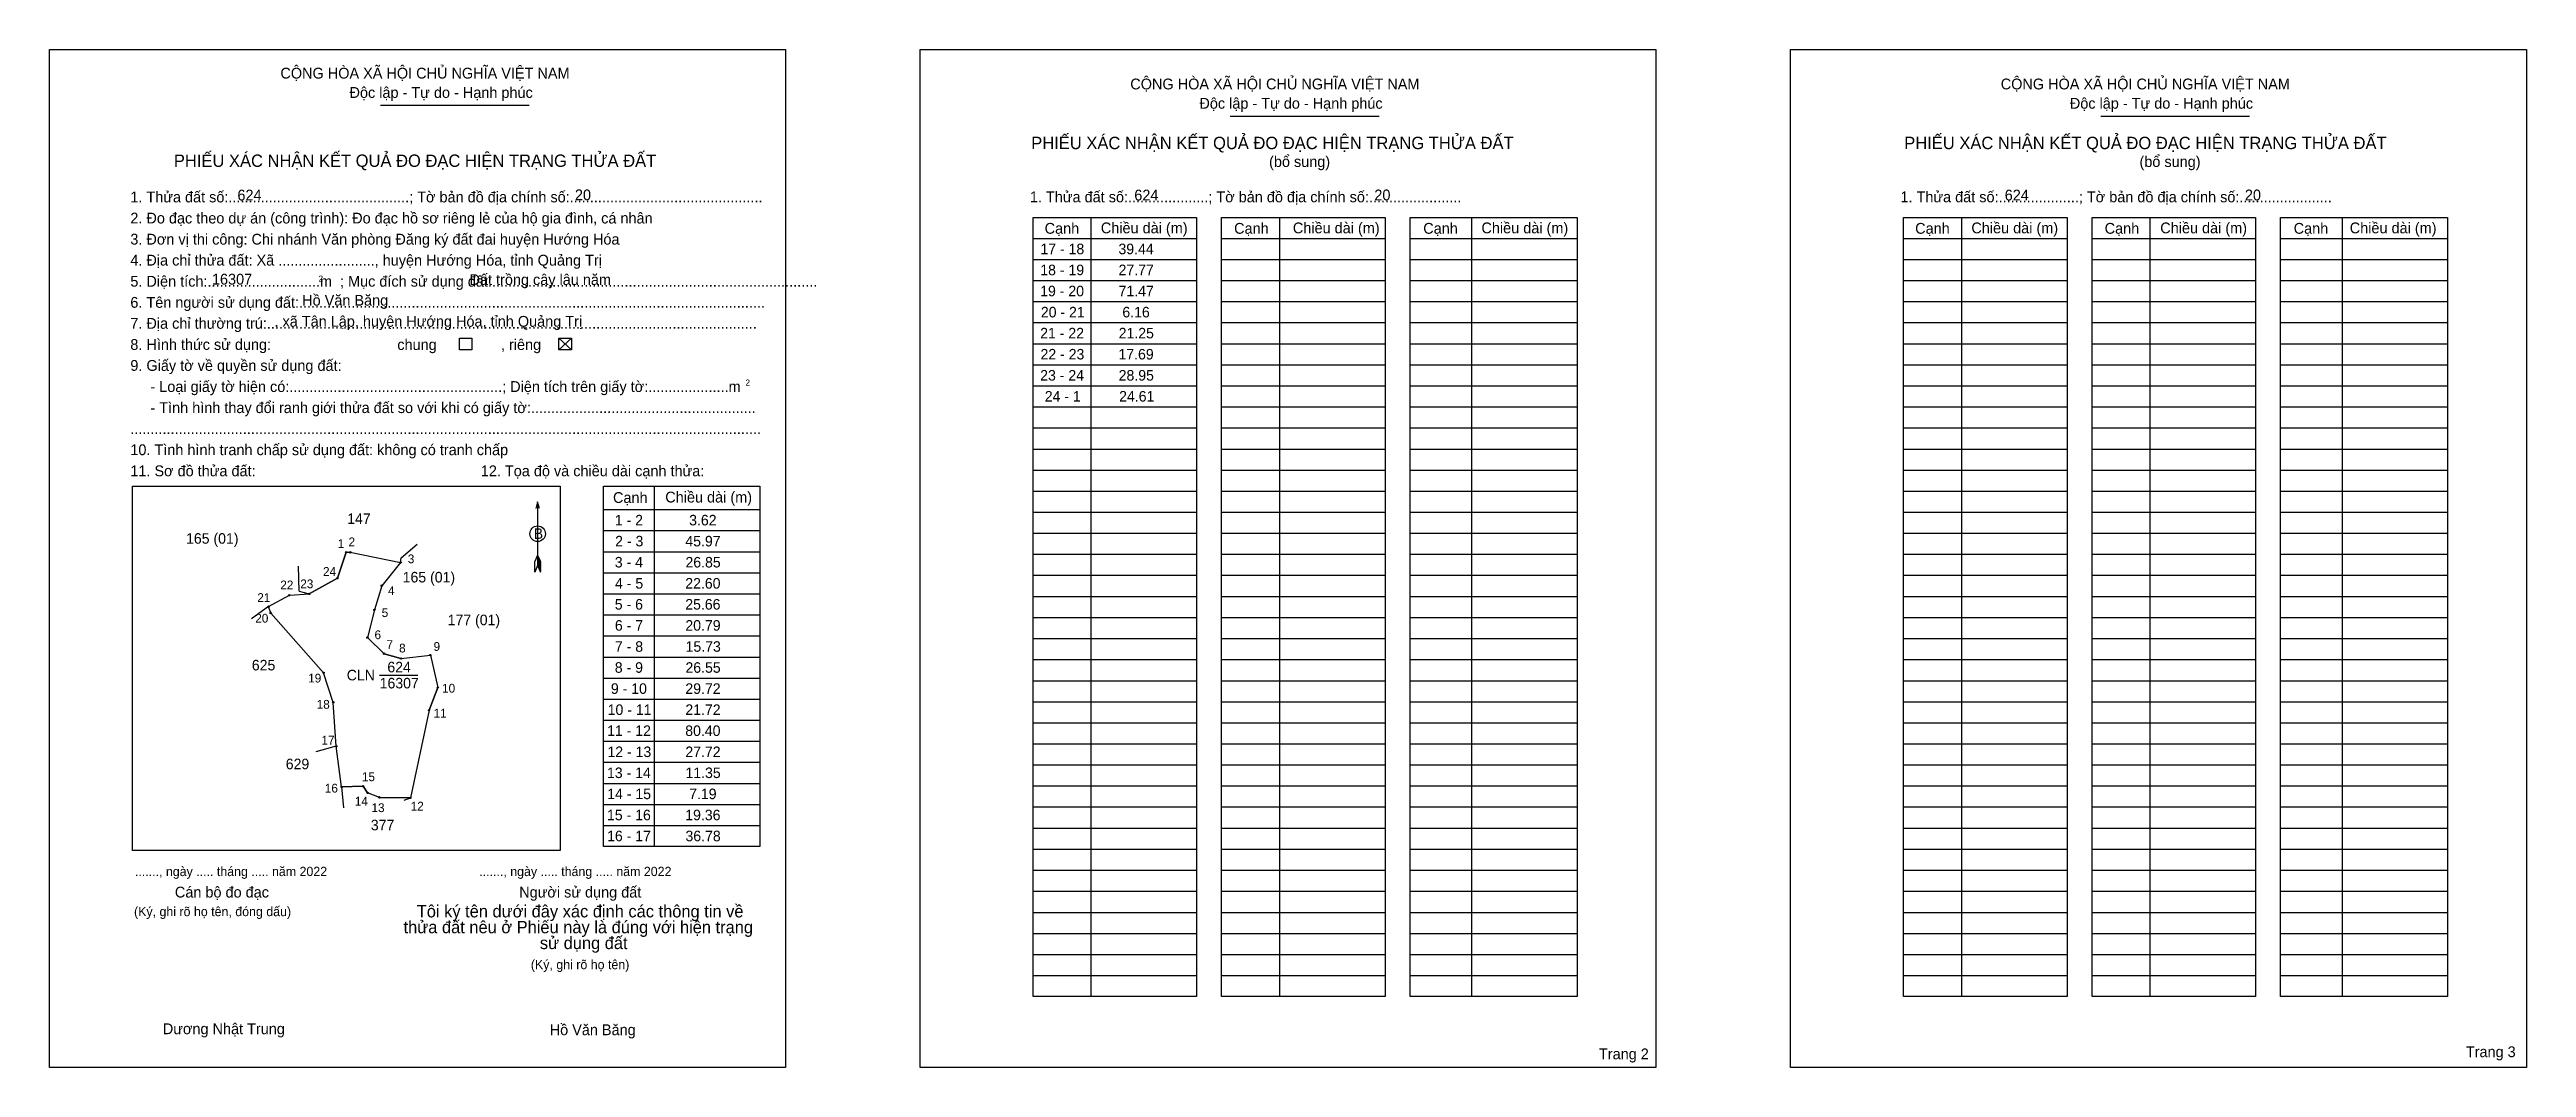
# Model space of a CAD drawing. Extents: x 545608 to 547827, y 1834501 to 1835413.
import ezdxf

# ---------------------------------------------------------------- set-up
doc = ezdxf.new("R2010")
doc.units = 0
for name, color, linetype in [('Level 1', 7, 'Continuous'), ('Level 10', 7, 'Continuous'), ('Level 11', 7, 'Continuous'), ('Level 13', 7, 'Continuous'), ('Level 2', 7, 'Continuous'), ('Level 25', 7, 'Continuous'), ('Level 27', 7, 'Continuous'), ('Level 36', 7, 'Continuous'), ('Level 48', 7, 'Continuous'), ('Level 50', 7, 'Continuous'), ('Level 52', 7, 'Continuous'), ('Level 55', 7, 'Continuous'), ('Level 6', 7, 'Continuous'), ('Level 9', 7, 'Continuous')]:
    doc.layers.add(name, color=color, linetype=linetype)

msp = doc.modelspace()

# ---------------------------------------------------------------- linework, layer by layer
at = {"layer": 'Level 1'}
for p, q in [((545608.2, 1835412.6), (545608.2, 1835412.6)), ((546387.9, 1835412.6), (546387.9, 1835412.6)), ((545904.6, 1835362.7), (546037.9, 1835362.7)), ((546665.7, 1835353), (546799, 1835353)), ((547445.4, 1835353), (547578.7, 1835353)), ((546489.1, 1835243.5), (546635.6, 1835243.5)), ((546540.9, 1835262.3), (546540.9, 1834564.4)), ((546657.9, 1835243.5), (546804.4, 1835243.5)), ((546709.8, 1835262.3), (546709.8, 1834564.4)), ((546826.8, 1835243.5), (546976.5, 1835243.5)), ((546881.8, 1835262.3), (546881.8, 1834564.4)), ((547268.7, 1835243.5), (547415.2, 1835243.5)), ((547320.6, 1835262.3), (547320.6, 1834564.4)), ((547437.6, 1835243.5), (547584.1, 1835243.5)), ((547489.5, 1835262.3), (547489.5, 1834564.4)), ((547606.5, 1835243.5), (547756.1, 1835243.5)), ((547661.5, 1835262.3), (547661.5, 1834564.4)), ((546489.1, 1835224.6), (546635.6, 1835224.6)), ((546657.9, 1835224.6), (546804.4, 1835224.6)), ((546826.8, 1835224.6), (546976.5, 1835224.6)), ((547268.7, 1835224.6), (547415.2, 1835224.6)), ((547437.6, 1835224.6), (547584.1, 1835224.6)), ((547606.5, 1835224.6), (547756.1, 1835224.6)), ((546489.1, 1835205.7), (546635.6, 1835205.7)), ((546657.9, 1835205.7), (546804.4, 1835205.7)), ((546826.8, 1835205.7), (546976.5, 1835205.7)), ((547268.7, 1835205.7), (547415.2, 1835205.7)), ((547437.6, 1835205.7), (547584.1, 1835205.7)), ((547606.5, 1835205.7), (547756.1, 1835205.7)), ((546489.1, 1835186.9), (546635.6, 1835186.9)), ((546657.9, 1835186.9), (546804.4, 1835186.9)), ((546826.8, 1835186.9), (546976.5, 1835186.9)), ((547268.7, 1835186.9), (547415.2, 1835186.9)), ((547437.6, 1835186.9), (547584.1, 1835186.9)), ((547606.5, 1835186.9), (547756.1, 1835186.9)), ((546064.4, 1835154), (546075.7, 1835143.5)), ((546064.4, 1835143.5), (546075.7, 1835154)), ((546489.1, 1835168), (546635.6, 1835168)), ((546657.9, 1835168), (546804.4, 1835168)), ((546826.8, 1835168), (546976.5, 1835168)), ((547268.7, 1835168), (547415.2, 1835168)), ((547437.6, 1835168), (547584.1, 1835168)), ((547606.5, 1835168), (547756.1, 1835168)), ((546489.1, 1835149.1), (546635.6, 1835149.1)), ((546657.9, 1835149.1), (546804.4, 1835149.1)), ((546826.8, 1835149.1), (546976.5, 1835149.1)), ((547268.7, 1835149.1), (547415.2, 1835149.1)), ((547437.6, 1835149.1), (547584.1, 1835149.1)), ((547606.5, 1835149.1), (547756.1, 1835149.1)), ((546489.1, 1835130.3), (546635.6, 1835130.3)), ((546489.1, 1835111.4), (546635.6, 1835111.4)), ((546657.9, 1835130.3), (546804.4, 1835130.3)), ((546657.9, 1835111.4), (546804.4, 1835111.4)), ((546826.8, 1835130.3), (546976.5, 1835130.3)), ((546826.8, 1835111.4), (546976.5, 1835111.4)), ((547268.7, 1835130.3), (547415.2, 1835130.3)), ((547268.7, 1835111.4), (547415.2, 1835111.4)), ((547437.6, 1835130.3), (547584.1, 1835130.3)), ((547437.6, 1835111.4), (547584.1, 1835111.4)), ((547606.5, 1835130.3), (547756.1, 1835130.3)), ((547606.5, 1835111.4), (547756.1, 1835111.4)), ((546489.1, 1835092.6), (546635.6, 1835092.6)), ((546657.9, 1835092.6), (546804.4, 1835092.6)), ((546826.8, 1835092.6), (546976.5, 1835092.6)), ((547268.7, 1835092.6), (547415.2, 1835092.6)), ((547437.6, 1835092.6), (547584.1, 1835092.6)), ((547606.5, 1835092.6), (547756.1, 1835092.6)), ((546489.1, 1835073.7), (546635.6, 1835073.7)), ((546657.9, 1835073.7), (546804.4, 1835073.7)), ((546826.8, 1835073.7), (546976.5, 1835073.7)), ((547268.7, 1835073.7), (547415.2, 1835073.7)), ((547437.6, 1835073.7), (547584.1, 1835073.7)), ((547606.5, 1835073.7), (547756.1, 1835073.7)), ((546489.1, 1835054.8), (546635.6, 1835054.8)), ((546657.9, 1835054.8), (546804.4, 1835054.8)), ((546826.8, 1835054.8), (546976.5, 1835054.8)), ((547268.7, 1835054.8), (547415.2, 1835054.8)), ((547437.6, 1835054.8), (547584.1, 1835054.8)), ((547606.5, 1835054.8), (547756.1, 1835054.8)), ((545682.5, 1835021.5), (545682.5, 1835021.5)), ((546149.7, 1835021.6), (546149.7, 1834698.8)), ((546489.1, 1835036), (546635.6, 1835036)), ((546657.9, 1835036), (546804.4, 1835036)), ((546826.8, 1835036), (546976.5, 1835036)), ((547268.7, 1835036), (547415.2, 1835036)), ((547437.6, 1835036), (547584.1, 1835036)), ((547606.5, 1835036), (547756.1, 1835036)), ((546045.4, 1835007.4), (546045.4, 1834950.4)), ((546104.4, 1835000.6), (546244.3, 1835000.6)), ((546489.1, 1835017.1), (546635.6, 1835017.1)), ((546489.1, 1834998.2), (546635.6, 1834998.2)), ((546657.9, 1835017.1), (546804.4, 1835017.1)), ((546657.9, 1834998.2), (546804.4, 1834998.2)), ((546826.8, 1835017.1), (546976.5, 1835017.1)), ((546826.8, 1834998.2), (546976.5, 1834998.2)), ((547268.7, 1835017.1), (547415.2, 1835017.1)), ((547268.7, 1834998.2), (547415.2, 1834998.2)), ((547437.6, 1835017.1), (547584.1, 1835017.1)), ((547437.6, 1834998.2), (547584.1, 1834998.2)), ((547606.5, 1835017.1), (547756.1, 1835017.1)), ((547606.5, 1834998.2), (547756.1, 1834998.2)), ((546104.4, 1834981.7), (546244.3, 1834981.7)), ((546489.1, 1834979.4), (546635.6, 1834979.4)), ((546657.9, 1834979.4), (546804.4, 1834979.4)), ((546826.8, 1834979.4), (546976.5, 1834979.4)), ((547268.7, 1834979.4), (547415.2, 1834979.4)), ((547437.6, 1834979.4), (547584.1, 1834979.4)), ((547606.5, 1834979.4), (547756.1, 1834979.4)), ((546042.9, 1834944.6), (546043, 1834954)), ((546045.4, 1834959.8), (546043, 1834954)), ((546045.4, 1834959.8), (546047.9, 1834954)), ((546045.4, 1834959), (546047.9, 1834953.1)), ((546045.4, 1834958.2), (546047.9, 1834952.3)), ((546045.4, 1834957.3), (546047.9, 1834951.5)), ((546045.4, 1834956.5), (546047.9, 1834950.6)), ((546045.4, 1834955.7), (546047.9, 1834949.8)), ((546045.4, 1834954.9), (546047.9, 1834948.9)), ((546045.4, 1834954), (546047.9, 1834948.1)), ((546047.9, 1834944.6), (546047.9, 1834954)), ((546104.4, 1834962.8), (546244.3, 1834962.8)), ((546489.1, 1834960.5), (546635.6, 1834960.5)), ((546657.9, 1834960.5), (546804.4, 1834960.5)), ((546826.8, 1834960.5), (546976.5, 1834960.5)), ((547268.7, 1834960.5), (547415.2, 1834960.5)), ((547437.6, 1834960.5), (547584.1, 1834960.5)), ((547606.5, 1834960.5), (547756.1, 1834960.5)), ((546045.4, 1834950.4), (546042.9, 1834944.6)), ((546045.4, 1834953.2), (546047.9, 1834947.2)), ((546045.4, 1834952.4), (546047.9, 1834946.4)), ((546045.4, 1834951.6), (546047.9, 1834945.6)), ((546045.4, 1834950.4), (546047.9, 1834944.6)), ((546104.4, 1834944), (546244.3, 1834944)), ((546489.1, 1834941.7), (546635.6, 1834941.7)), ((546657.9, 1834941.7), (546804.4, 1834941.7)), ((546826.8, 1834941.7), (546976.5, 1834941.7)), ((547268.7, 1834941.7), (547415.2, 1834941.7)), ((547437.6, 1834941.7), (547584.1, 1834941.7)), ((547606.5, 1834941.7), (547756.1, 1834941.7)), ((546104.4, 1834925.1), (546244.3, 1834925.1)), ((546489.1, 1834922.8), (546635.6, 1834922.8)), ((546657.9, 1834922.8), (546804.4, 1834922.8)), ((546826.8, 1834922.8), (546976.5, 1834922.8)), ((547268.7, 1834922.8), (547415.2, 1834922.8)), ((547437.6, 1834922.8), (547584.1, 1834922.8)), ((547606.5, 1834922.8), (547756.1, 1834922.8)), ((546104.4, 1834906.2), (546244.3, 1834906.2)), ((546104.4, 1834887.4), (546244.3, 1834887.4)), ((546489.1, 1834903.9), (546635.6, 1834903.9)), ((546657.9, 1834903.9), (546804.4, 1834903.9)), ((546826.8, 1834903.9), (546976.5, 1834903.9)), ((547268.7, 1834903.9), (547415.2, 1834903.9)), ((547437.6, 1834903.9), (547584.1, 1834903.9)), ((547606.5, 1834903.9), (547756.1, 1834903.9)), ((546104.4, 1834868.5), (546244.3, 1834868.5)), ((546489.1, 1834885.1), (546635.6, 1834885.1)), ((546489.1, 1834866.2), (546635.6, 1834866.2)), ((546657.9, 1834885.1), (546804.4, 1834885.1)), ((546657.9, 1834866.2), (546804.4, 1834866.2)), ((546826.8, 1834885.1), (546976.5, 1834885.1)), ((546826.8, 1834866.2), (546976.5, 1834866.2)), ((547268.7, 1834885.1), (547415.2, 1834885.1)), ((547268.7, 1834866.2), (547415.2, 1834866.2)), ((547437.6, 1834885.1), (547584.1, 1834885.1)), ((547437.6, 1834866.2), (547584.1, 1834866.2)), ((547606.5, 1834885.1), (547756.1, 1834885.1)), ((547606.5, 1834866.2), (547756.1, 1834866.2)), ((546104.4, 1834849.7), (546244.3, 1834849.7)), ((546489.1, 1834847.3), (546635.6, 1834847.3)), ((546657.9, 1834847.3), (546804.4, 1834847.3)), ((546826.8, 1834847.3), (546976.5, 1834847.3)), ((547268.7, 1834847.3), (547415.2, 1834847.3)), ((547437.6, 1834847.3), (547584.1, 1834847.3)), ((547606.5, 1834847.3), (547756.1, 1834847.3)), ((546104.4, 1834830.8), (546244.3, 1834830.8)), ((546489.1, 1834828.5), (546635.6, 1834828.5)), ((546657.9, 1834828.5), (546804.4, 1834828.5)), ((546826.8, 1834828.5), (546976.5, 1834828.5)), ((547268.7, 1834828.5), (547415.2, 1834828.5)), ((547437.6, 1834828.5), (547584.1, 1834828.5)), ((547606.5, 1834828.5), (547756.1, 1834828.5)), ((546104.4, 1834811.9), (546244.3, 1834811.9)), ((546489.1, 1834809.6), (546635.6, 1834809.6)), ((546657.9, 1834809.6), (546804.4, 1834809.6)), ((546826.8, 1834809.6), (546976.5, 1834809.6)), ((547268.7, 1834809.6), (547415.2, 1834809.6)), ((547437.6, 1834809.6), (547584.1, 1834809.6)), ((547606.5, 1834809.6), (547756.1, 1834809.6)), ((546104.4, 1834793.1), (546244.3, 1834793.1)), ((546489.1, 1834790.7), (546635.6, 1834790.7)), ((546657.9, 1834790.7), (546804.4, 1834790.7)), ((546826.8, 1834790.7), (546976.5, 1834790.7)), ((547268.7, 1834790.7), (547415.2, 1834790.7)), ((547437.6, 1834790.7), (547584.1, 1834790.7)), ((547606.5, 1834790.7), (547756.1, 1834790.7)), ((546104.4, 1834774.2), (546244.3, 1834774.2)), ((546104.4, 1834755.3), (546244.3, 1834755.3)), ((546489.1, 1834771.9), (546635.6, 1834771.9)), ((546657.9, 1834771.9), (546804.4, 1834771.9)), ((546826.8, 1834771.9), (546976.5, 1834771.9)), ((547268.7, 1834771.9), (547415.2, 1834771.9)), ((547437.6, 1834771.9), (547584.1, 1834771.9)), ((547606.5, 1834771.9), (547756.1, 1834771.9)), ((546104.4, 1834736.5), (546244.3, 1834736.5)), ((546489.1, 1834753), (546635.6, 1834753)), ((546489.1, 1834734.2), (546635.6, 1834734.2)), ((546657.9, 1834753), (546804.4, 1834753)), ((546657.9, 1834734.2), (546804.4, 1834734.2)), ((546826.8, 1834753), (546976.5, 1834753)), ((546826.8, 1834734.2), (546976.5, 1834734.2)), ((547268.7, 1834753), (547415.2, 1834753)), ((547268.7, 1834734.2), (547415.2, 1834734.2)), ((547437.6, 1834753), (547584.1, 1834753)), ((547437.6, 1834734.2), (547584.1, 1834734.2)), ((547606.5, 1834753), (547756.1, 1834753)), ((547606.5, 1834734.2), (547756.1, 1834734.2)), ((546104.4, 1834717.6), (546244.3, 1834717.6)), ((546489.1, 1834715.3), (546635.6, 1834715.3)), ((546657.9, 1834715.3), (546804.4, 1834715.3)), ((546826.8, 1834715.3), (546976.5, 1834715.3)), ((547268.7, 1834715.3), (547415.2, 1834715.3)), ((547437.6, 1834715.3), (547584.1, 1834715.3)), ((547606.5, 1834715.3), (547756.1, 1834715.3)), ((546065.6, 1834695.1), (546065.6, 1834695.1)), ((546489.1, 1834696.4), (546635.6, 1834696.4)), ((546657.9, 1834696.4), (546804.4, 1834696.4)), ((546826.8, 1834696.4), (546976.5, 1834696.4)), ((547268.7, 1834696.4), (547415.2, 1834696.4)), ((547437.6, 1834696.4), (547584.1, 1834696.4)), ((547606.5, 1834696.4), (547756.1, 1834696.4)), ((546489.1, 1834677.6), (546635.6, 1834677.6)), ((546657.9, 1834677.6), (546804.4, 1834677.6)), ((546826.8, 1834677.6), (546976.5, 1834677.6)), ((547268.7, 1834677.6), (547415.2, 1834677.6)), ((547437.6, 1834677.6), (547584.1, 1834677.6)), ((547606.5, 1834677.6), (547756.1, 1834677.6)), ((546489.1, 1834658.7), (546635.6, 1834658.7)), ((546657.9, 1834658.7), (546804.4, 1834658.7)), ((546826.8, 1834658.7), (546976.5, 1834658.7)), ((547268.7, 1834658.7), (547415.2, 1834658.7)), ((547437.6, 1834658.7), (547584.1, 1834658.7)), ((547606.5, 1834658.7), (547756.1, 1834658.7)), ((546489.1, 1834639.8), (546635.6, 1834639.8)), ((546489.1, 1834621), (546635.6, 1834621)), ((546657.9, 1834639.8), (546804.4, 1834639.8)), ((546657.9, 1834621), (546804.4, 1834621)), ((546826.8, 1834639.8), (546976.5, 1834639.8)), ((546826.8, 1834621), (546976.5, 1834621)), ((547268.7, 1834639.8), (547415.2, 1834639.8)), ((547268.7, 1834621), (547415.2, 1834621)), ((547437.6, 1834639.8), (547584.1, 1834639.8)), ((547437.6, 1834621), (547584.1, 1834621)), ((547606.5, 1834639.8), (547756.1, 1834639.8)), ((547606.5, 1834621), (547756.1, 1834621)), ((546489.1, 1834602.1), (546635.6, 1834602.1)), ((546657.9, 1834602.1), (546804.4, 1834602.1)), ((546826.8, 1834602.1), (546976.5, 1834602.1)), ((547268.7, 1834602.1), (547415.2, 1834602.1)), ((547437.6, 1834602.1), (547584.1, 1834602.1)), ((547606.5, 1834602.1), (547756.1, 1834602.1)), ((546489.1, 1834583.3), (546635.6, 1834583.3)), ((546657.9, 1834583.3), (546804.4, 1834583.3)), ((546826.8, 1834583.3), (546976.5, 1834583.3)), ((547268.7, 1834583.3), (547415.2, 1834583.3)), ((547437.6, 1834583.3), (547584.1, 1834583.3)), ((547606.5, 1834583.3), (547756.1, 1834583.3)), ((546267.4, 1834500.9), (546267.4, 1834500.9)), ((547047, 1834500.9), (547047, 1834500.9))]:
    msp.add_line(p, q, dxfattribs=at)
for points in [[(546489.1, 1835262.3), (546635.6, 1835262.3), (546635.6, 1834564.4), (546489.1, 1834564.4)], [(546657.9, 1835262.3), (546804.4, 1835262.3), (546804.4, 1834564.4), (546657.9, 1834564.4)], [(546826.8, 1835262.3), (546976.5, 1835262.3), (546976.5, 1834564.4), (546826.8, 1834564.4)], [(547268.7, 1835262.3), (547415.2, 1835262.3), (547415.2, 1834564.4), (547268.7, 1834564.4)], [(547437.6, 1835262.3), (547584.1, 1835262.3), (547584.1, 1834564.4), (547437.6, 1834564.4)], [(547606.5, 1835262.3), (547756.1, 1835262.3), (547756.1, 1834564.4), (547606.5, 1834564.4)], [(545682.5, 1835021.5), (546065.6, 1835021.5), (546065.6, 1834695.1), (545682.5, 1834695.1)], [(546104.4, 1835021.6), (546244.3, 1835021.6), (546244.3, 1834698.8), (546104.4, 1834698.8)]]:
    msp.add_lwpolyline(points, close=True, dxfattribs=at)
msp.add_lwpolyline([(546047.1, 1835001.4), (546045.4, 1835007.4), (546043.8, 1835001.4)], dxfattribs=at)
msp.add_circle((546045.4, 1834978.9), 6.96, dxfattribs=at)
at = {"layer": 'Level 10'}
msp.add_lwpolyline([(545877.6, 1834962.3), (545922.7, 1834953.2), (545905.8, 1834932.4), (545899.2, 1834910.7), (545892.9, 1834885.9), (545907.9, 1834871.5), (545923, 1834867.1), (545949.4, 1834870.2), (545956, 1834841.2), (545948.2, 1834820.9), (545931.4, 1834742.3), (545903.7, 1834742.8), (545893.1, 1834746.8), (545889.1, 1834752.8), (545869.8, 1834752.1), (545865, 1834788.6), (545862.3, 1834827.9), (545853.7, 1834854.4), (545806.3, 1834907.9), (545804.4, 1834913.7), (545823.1, 1834923.9), (545840.8, 1834925), (545866.1, 1834939.1), (545874, 1834962.4)], close=True, dxfattribs=at)
at = {"layer": 'Level 11'}
for centre in [(545874, 1834962.4), (545877.6, 1834962.3), (545877.6, 1834962.3), (545922.7, 1834953.2), (545866.1, 1834939.1), (545905.8, 1834932.4), (545804.4, 1834913.7), (545823.1, 1834923.9), (545840.8, 1834925), (545899.2, 1834910.7), (545806.3, 1834907.9), (545892.9, 1834885.9), (545907.9, 1834871.5), (545923, 1834867.1), (545949.4, 1834870.2), (545853.7, 1834854.4), (545862.3, 1834827.9), (545948.2, 1834820.9), (545956, 1834841.2), (545865, 1834788.6), (545869.8, 1834752.1), (545889.1, 1834752.8), (545893.1, 1834746.8), (545903.7, 1834742.8), (545931.4, 1834742.3)]:
    msp.add_circle(centre, 0.629, dxfattribs=at)
at = {"layer": 'Level 2'}
for points in [[(545608.2, 1835412.6), (546267.4, 1835412.6), (546267.4, 1834500.9), (545608.2, 1834500.9)], [(546387.9, 1835412.6), (547047, 1835412.6), (547047, 1834500.9), (546387.9, 1834500.9)], [(547167.5, 1835412.6), (547826.7, 1835412.6), (547826.7, 1834500.9), (547167.5, 1834500.9)]]:
    msp.add_lwpolyline(points, close=True, dxfattribs=at)
at = {"layer": 'Level 25'}
for p, q in [((545874, 1834962.4), (545866.1, 1834939.1)), ((545866.1, 1834939.1), (545840.8, 1834925)), ((545907.9, 1834871.5), (545892.9, 1834885.9)), ((545923, 1834867.1), (545907.9, 1834871.5)), ((545948.2, 1834820.9), (545956, 1834841.2)), ((545869.8, 1834752.1), (545889.1, 1834752.8)), ((545889.1, 1834752.8), (545893.1, 1834746.8)), ((545903.7, 1834742.8), (545931.4, 1834742.3))]:
    msp.add_line(p, q, dxfattribs=at)
at = {"layer": 'Level 27'}
for p, q in [((545804.4, 1834913.7), (545789.2, 1834902.7)), ((545865, 1834788.6), (545846.8, 1834783.6)), ((545869.8, 1834752.1), (545871.6, 1834733.4))]:
    msp.add_line(p, q, dxfattribs=at)
at = {"layer": 'Level 50'}
for points in [[(545975.3, 1835154), (545986.6, 1835154), (545986.6, 1835143.5), (545975.3, 1835143.5)], [(546064.4, 1835154), (546075.7, 1835154), (546075.7, 1835143.5), (546064.4, 1835143.5)]]:
    msp.add_lwpolyline(points, close=True, dxfattribs=at)
at = {"layer": 'Level 9'}
for p, q in [((545922.7, 1834953.2), (545923.2, 1834957.2)), ((545923.2, 1834957.2), (545937.6, 1834969.7)), ((545831.9, 1834927.5), (545831.1, 1834949.8)), ((545831.9, 1834927.5), (545840.8, 1834925)), ((545903.9, 1834852.3), (545938.2, 1834852.3)), ((545925.8, 1834740.3), (545931.4, 1834742.3))]:
    msp.add_line(p, q, dxfattribs=at)

# ---------------------------------------------------------------- texts
at = {"layer": 'Level 1'}
for s, height, p in [('CỘNG HÒA XÃ HỘI CHỦ NGHĨA VIỆT NAM', 9.683, (545815, 1835386.6)), ('Độc lập - Tự do - Hạnh phúc', 9.683, (545876.9, 1835369.3)), ('CỘNG HÒA XÃ HỘI CHỦ NGHĨA VIỆT NAM', 9.683, (546576.2, 1835376.9)), ('CỘNG HÒA XÃ HỘI CHỦ NGHĨA VIỆT NAM', 9.683, (547355.8, 1835376.9)), ('Độc lập - Tự do - Hạnh phúc', 9.683, (546638.1, 1835359.6)), ('Độc lập - Tự do - Hạnh phúc', 9.683, (547417.7, 1835359.6)), ('PHIẾU XÁC NHẬN KẾT QUẢ ĐO ĐẠC HIỆN TRẠNG THỬA ĐẤT', 11.067, (546487.5, 1835323.4)), ('PHIẾU XÁC NHẬN KẾT QUẢ ĐO ĐẠC HIỆN TRẠNG THỬA ĐẤT', 11.067, (547269.4, 1835323.4)), ('PHIẾU XÁC NHẬN KẾT QUẢ ĐO ĐẠC HIỆN TRẠNG THỬA ĐẤT', 11.067, (545719.6, 1835307.5)), ('(bổ sung)', 9.68, (546700.5, 1835307.4)), ('(bổ sung)', 9.68, (547480.1, 1835307.4)), ('1. Thửa đất số:.............................................; Tờ bản đồ địa chính số:................................................', 9.6825, (545680.6, 1835275.7)), ('1. Thửa đất số:....................; Tờ bản đồ địa chính số:.......................', 9.683, (546486.3, 1835275.8)), ('1. Thửa đất số:....................; Tờ bản đồ địa chính số:.......................', 9.683, (547266, 1835275.8)), ('2. Đo đạc theo dự án (công trình): Đo đạc hồ sơ riêng lẻ của hộ gia đình, cá nhân', 9.683, (545680.6, 1835256.8)), ('3. Đơn vị thi công: Chi nhánh Văn phòng Đăng ký đất đai huyện Hướng Hóa', 9.683, (545680.6, 1835237.9)), ('Cạnh', 9.68, (546499.5, 1835247.6)), ('Chiều dài (m)', 9.683, (546549.8, 1835248)), ('Cạnh', 9.68, (546669.2, 1835247.6)), ('Chiều dài (m)', 9.683, (546721.8, 1835248)), ('Cạnh', 9.68, (546838.6, 1835247.6)), ('Chiều dài (m)', 9.683, (546890.7, 1835248)), ('Cạnh', 9.68, (547279.2, 1835247.6)), ('Chiều dài (m)', 9.683, (547329.5, 1835248)), ('Cạnh', 9.68, (547448.9, 1835247.6)), ('Chiều dài (m)', 9.683, (547498.7, 1835248)), ('Cạnh', 9.68, (547618.2, 1835247.6)), ('Chiều dài (m)', 9.683, (547668.4, 1835248)), ('4. Địa chỉ thửa đất: Xã ........................, huyện Hướng Hóa, tỉnh Quảng Trị', 9.683, (545680.6, 1835219.1)), ('5. Diện tích:............................m  ; Mục đích sử dụng đất:.................................................................................', 9.6825, (545680.6, 1835200.2)), ('2', 5.53, (545849.1, 1835204.6)), ('6. Tên người sử dụng đất:....................................................................................................................', 9.6825, (545680.6, 1835181.3)), ('7. Địa chỉ thường trú:..........................................................................................................................', 9.6825, (545680.6, 1835162.5)), ('chung                , riêng', 9.683, (545919.7, 1835143.5)), ('9. Giấy tờ về quyền sử dụng đất:', 9.683, (545680.6, 1835124.8)), ('     - Loại giấy tờ hiện có:.....................................................; Diện tích trên giấy tờ:....................m', 9.6825, (545680.6, 1835105.9)), ('2', 5.53, (546231.5, 1835111.5)), ('     - Tình hình thay đổi ranh giới thửa đất so với khi có giấy tờ:........................................................', 9.6825, (545680.6, 1835087)), ('.............................................................................................................................................................', 9.6825, (545680.6, 1835068.2)), ('10. Tình hình tranh chấp sử dụng đất: không có tranh chấp', 9.683, (545680.6, 1835049.3)), ('11. Sơ đồ thửa đất:', 9.683, (545680.6, 1835030.4)), ('12. Tọa độ và chiều dài cạnh thửa:', 9.683, (545994.5, 1835030.4)), ('Cạnh', 9.68, (546112.9, 1835006.5)), ('Chiều dài (m)', 9.683, (546159.7, 1835006.9)), ('B', 9.43, (546041.9, 1834974.3)), ('......., ngày ..... tháng ..... năm 2022', 8.3, (545684.7, 1834672.3)), ('......., ngày ..... tháng ..... năm 2022', 8.3, (545993.1, 1834672.3)), ('(Ký, ghi rõ họ tên, đóng dấu)', 8.3, (545683.9, 1834636.4)), ('Cán bộ đo đạc', 9.683, (545720.5, 1834653.1)), ('Tôi ký tên dưới đây xác định các thông tin về', 11.003, (545937.1, 1834635.3)), ('Người sử dụng đất', 9.683, (546028.9, 1834653.1)), ('thửa đất nêu ở Phiếu này là đúng với hiện trạng', 11.003, (545925.3, 1834621.1)), ('sử dụng đất', 11.003, (546047.4, 1834606.9)), ('(Ký, ghi rõ họ tên)', 8.3, (546039.3, 1834588.9)), ('Dương Nhật Trung', 9.683, (545709.7, 1834530.7)), ('Trang 2', 9.68, (546996, 1834508.2)), ('Trang 3', 9.68, (547772.4, 1834510.1))]:
    msp.add_text(s, height=height, dxfattribs=at).set_placement(p)
at = {"layer": 'Level 13'}
for s, p in [('CLN', (545874.4, 1834847.6)), ('16307', (545903.9, 1834840.4)), ('624', (545910.8, 1834854.8))]:
    msp.add_text(s, height=9.43, dxfattribs=at).set_placement(p)
at = {"layer": 'Level 36'}
for s, p in [('165 (01)', (545730.5, 1834970)), ('147', (545874.8, 1834987.7)), ('165 (01)', (545924.5, 1834935.3)), ('177 (01)', (545964.8, 1834897)), ('625', (545789.4, 1834856.5)), ('629', (545819.8, 1834768)), ('377', (545896, 1834713.3))]:
    msp.add_text(s, height=9.43, dxfattribs=at).set_placement(p)
at = {"layer": 'Level 48'}
msp.add_text('8. Hình thức sử dụng:', height=9.683, dxfattribs=at).set_placement((545680.6, 1835143.6))
at = {"layer": 'Level 52'}
for s, p in [('18 - 19', (546495.6, 1835210.5)), ('17 - 18', (546495.7, 1835229.3)), ('39.44', (546565.6, 1835229.3)), ('27.77', (546565.7, 1835210.5)), ('19 - 20', (546495.5, 1835191.6)), ('71.47', (546565.7, 1835191.6)), ('20 - 21', (546496.1, 1835172.7)), ('6.16', (546569.1, 1835172.7)), ('21 - 22', (546495.5, 1835153.9)), ('21.25', (546565.8, 1835153.9)), ('22 - 23', (546495.8, 1835135)), ('17.69', (546565.6, 1835135)), ('23 - 24', (546495.5, 1835116.1)), ('28.95', (546565.8, 1835116.1)), ('24 - 1', (546499.6, 1835097.3)), ('24.61', (546566.2, 1835097.3)), ('1 - 2', (546114.5, 1834986.4)), ('2 - 3', (546114.8, 1834967.6)), ('45.97', (546177.7, 1834967.6)), ('3.62', (546181.1, 1834986.4)), ('3 - 4', (546114.5, 1834948.7)), ('26.85', (546177.8, 1834948.7)), ('4 - 5', (546114.7, 1834929.8)), ('22.60', (546177.6, 1834929.8)), ('5 - 6', (546114.5, 1834911)), ('25.66', (546177.6, 1834911)), ('6 - 7', (546114.6, 1834892.1)), ('20.79', (546177.7, 1834892.1)), ('7 - 8', (546114.6, 1834873.2)), ('15.73', (546177.9, 1834873.2)), ('9 - 10', (546111, 1834835.5)), ('8 - 9', (546114.5, 1834854.4)), ('29.72', (546177.7, 1834835.5)), ('26.55', (546177.8, 1834854.4)), ('10 - 11', (546108.1, 1834816.6)), ('21.72', (546177.7, 1834816.6)), ('11 - 12', (546107.6, 1834797.8)), ('80.40', (546177.6, 1834797.8)), ('12 - 13', (546107.9, 1834778.9)), ('27.72', (546177.7, 1834778.9)), ('13 - 14', (546107.5, 1834760.1)), ('11.35', (546177.8, 1834760.1)), ('15 - 16', (546107.5, 1834722.3)), ('14 - 15', (546107.7, 1834741.2)), ('19.36', (546177.6, 1834722.3)), ('7.19', (546181.1, 1834741.2)), ('16 - 17', (546107.6, 1834703.5)), ('36.78', (546177.8, 1834703.5))]:
    msp.add_text(s, height=9.43, dxfattribs=at).set_placement(p)
at = {"layer": 'Level 55'}
for s, p in [('1', (545873.9, 1834962.4)), ('2', (545877.5, 1834962.3)), ('3', (545922.6, 1834953.2)), ('24', (545865.8, 1834939.1)), ('4', (545905.7, 1834932.4)), ('21', (545804.2, 1834913.7)), ('22', (545822.9, 1834923.9)), ('23', (545840.5, 1834925)), ('5', (545899, 1834910.7)), ('20', (545806.1, 1834907.9)), ('6', (545892.8, 1834885.9)), ('7', (545907.8, 1834871.5)), ('8', (545922.9, 1834867.1)), ('9', (545949.3, 1834870.2)), ('19', (545853.5, 1834854.4)), ('18', (545862.1, 1834827.9)), ('11', (545948, 1834820.9)), ('10', (545955.8, 1834841.2)), ('17', (545864.8, 1834788.6)), ('16', (545869.5, 1834752.1)), ('15', (545888.9, 1834752.8)), ('14', (545892.9, 1834746.8)), ('13', (545903.5, 1834742.8)), ('12', (545931.2, 1834742.3))]:
    msp.add_text(s, height=0.314, dxfattribs=at).set_placement(p)
at = {"layer": 'Level 6'}
for s, height, p in [('624', 9.68, (545776.5, 1835277.4)), ('20', 9.68, (546078.8, 1835277.6)), ('624', 9.68, (546579.8, 1835277.4)), ('20', 9.68, (546794.8, 1835277.5)), ('624', 9.68, (547359.4, 1835277.4)), ('20', 9.68, (547574.5, 1835277.5)), ('16307', 9.68, (545753.7, 1835202.1)), ('Đất trồng cây lâu năm', 9.683, (545984.4, 1835201.7)), ('Hồ Văn Băng', 9.683, (545834.5, 1835183.2)), (', xã Tân Lập, huyện Hướng Hóa, tỉnh Quảng Trị', 9.683, (545809.7, 1835164.3)), ('Hồ Văn Băng', 9.683, (546056.2, 1834529.8))]:
    msp.add_text(s, height=height, dxfattribs=at).set_placement(p)
at = {"layer": 'Level 9'}
for s, p in [('2', (545876, 1834967.7)), ('1', (545866.4, 1834966.2)), ('3', (545929.1, 1834952.5)), ('22', (545814.9, 1834929.1)), ('23', (545832.8, 1834930.1)), ('24', (545853.2, 1834941.2)), ('4', (545911.4, 1834924)), ('21', (545794.3, 1834917.8)), ('5', (545905.7, 1834904.3)), ('20', (545792.5, 1834899.3)), ('6', (545899.3, 1834884.5)), ('7', (545910, 1834875.7)), ('8', (545921.3, 1834872.6)), ('9', (545952.2, 1834874)), ('19', (545839.9, 1834845.7)), ('10', (545959.8, 1834836.6)), ('18', (545847.5, 1834822.2)), ('11', (545952.2, 1834814.3)), ('17', (545851.8, 1834790.1)), ('16', (545854.8, 1834747.1)), ('15', (545888, 1834757.3)), ('14', (545881.7, 1834735.5)), ('13', (545896.6, 1834729.6)), ('12', (545931.7, 1834731))]:
    msp.add_text(s, height=7.86, dxfattribs=at).set_placement(p)

doc.saveas('drawing.dxf')
